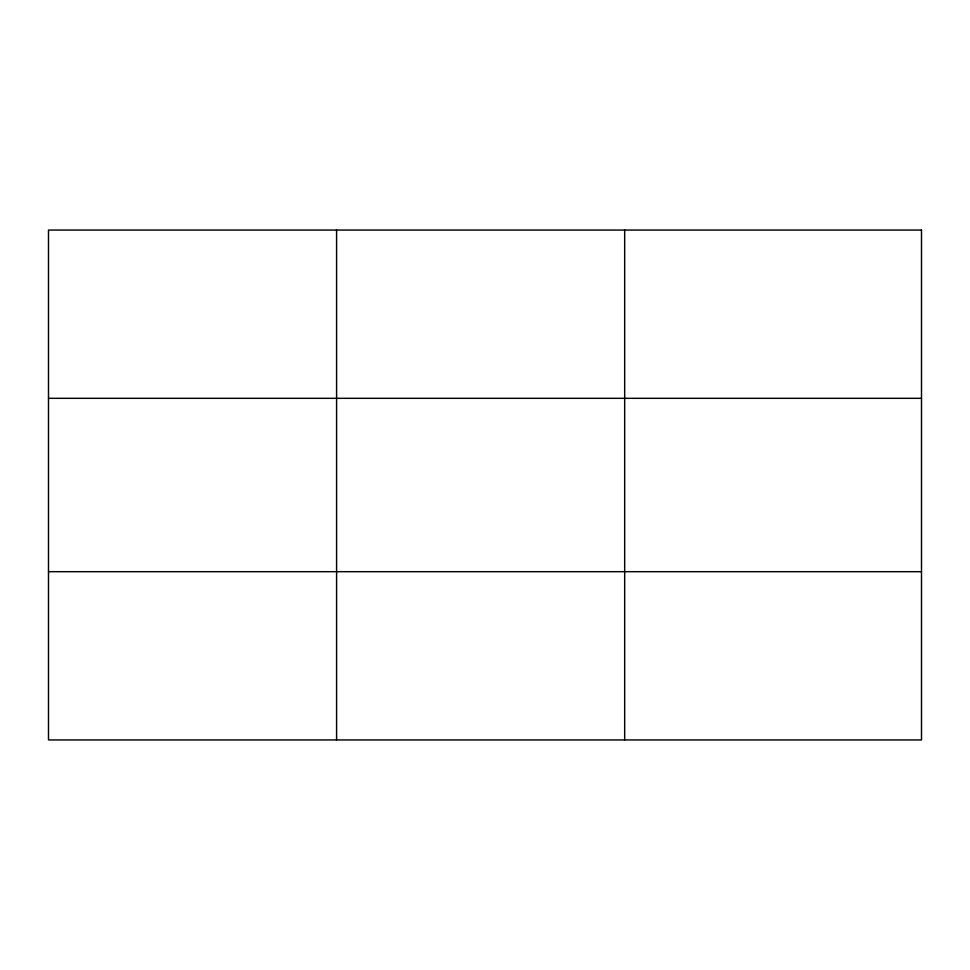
<?xml version="1.0" encoding="UTF-8"?>
<svg xmlns="http://www.w3.org/2000/svg" width="970" height="970" viewBox="0 0 970 970"><rect width="100%" height="100%" fill="white"/><g stroke="black" fill="none" stroke-linecap="round" stroke-linejoin="round"><path stroke-width="1.45" d="M336.59 230.06L336.59 739.94M624.68 230.06L624.68 739.94M48.5 398.318L921.5 398.318M48.5 571.682L921.5 571.682M921.5 230.06L921.5 739.94L48.5 739.94L48.5 230.06L921.5 230.06"/></g></svg>
